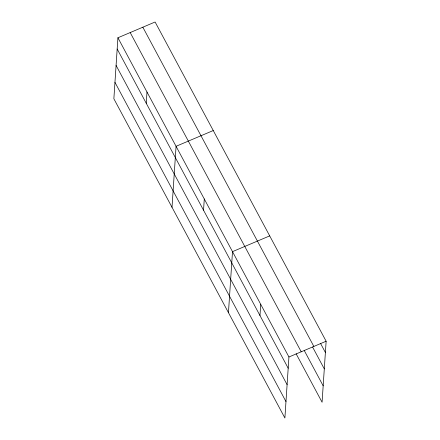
<?xml version="1.0" encoding="UTF-8"?>
<svg xmlns="http://www.w3.org/2000/svg" width="440" height="440" viewBox="0 0 440 440"><rect width="100%" height="100%" fill="white"/><g stroke="black" fill="none" stroke-linecap="round" stroke-linejoin="round"><path stroke-width="0.66" d="M117.92 37.763L113.867 98.769L284.889 418L288.937 356.994L117.92 37.763L155.111 22L326.134 341.231L322.08 402.237L296.131 353.804M146.245 103.268L146.993 92.032M172.013 207.306L176.066 146.3L213.257 130.537M203.538 210.21L204.287 198.974M228.448 312.653L232.502 251.647L269.698 235.884M259.974 315.557L260.722 304.32M288.937 356.994L326.134 341.231M320.524 343.387L325.386 352.468M142.84 27.203L313.858 346.434M312.62 347.1L324.297 368.896M304.359 350.702L323.175 385.814M130.191 32.56L301.213 351.791M117.172 49L288.195 368.231M116.083 65.423L287.1 384.654M114.956 82.346L285.978 401.577"/></g></svg>
